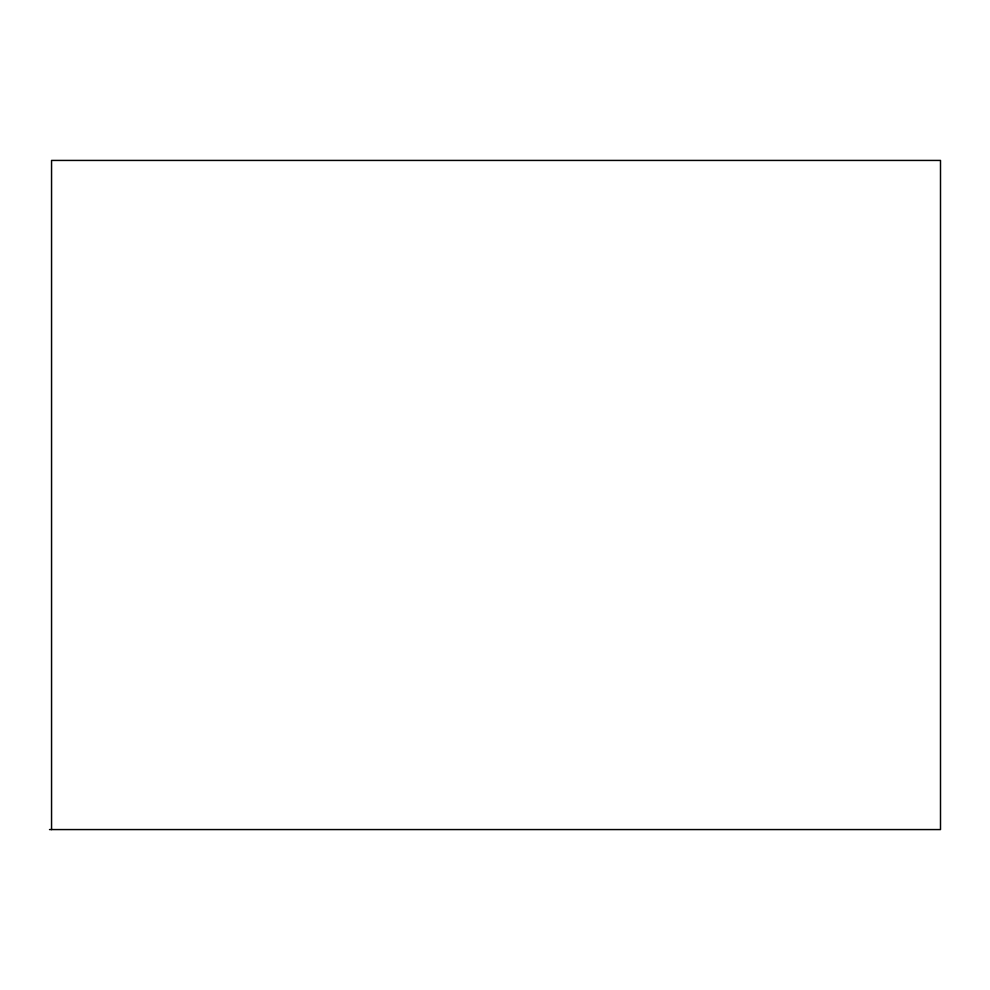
<?xml version="1.0" encoding="UTF-8"?>
<svg xmlns="http://www.w3.org/2000/svg" width="990" height="990" viewBox="0 0 990 990"><rect width="100%" height="100%" fill="white"/><g stroke="black" fill="none" stroke-linecap="round" stroke-linejoin="round"><path stroke-width="1.49" d="M49.5 829.571L940.5 829.571L940.5 160.429L51.554 160.429L51.554 829.571"/></g></svg>
